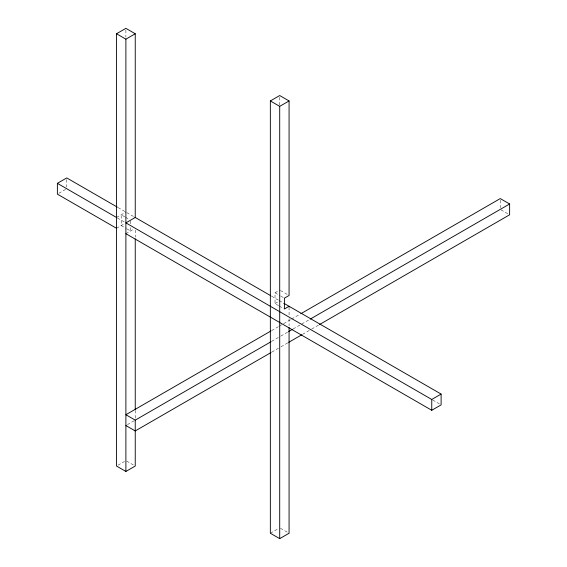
<?xml version="1.0" encoding="UTF-8"?>
<svg xmlns="http://www.w3.org/2000/svg" width="567" height="567" viewBox="0 0 567 567"><rect width="100%" height="100%" fill="white"/><g stroke="black" fill="none" stroke-linecap="round" stroke-linejoin="round"><path stroke-width="0.43" stroke-dasharray="2.83 2.13" d="M58.819 193.304L66.02 189.151M116.526 217.48L125.888 212.079M116.526 228.288L124.549 223.653M125.888 233.689L133.904 229.061M278.631 305.67L275.03 303.586L275.03 292.785L279.708 290.077M275.03 303.586L279.708 300.886M271.65 330.568L278.553 326.585M279.318 326.138L290.828 319.497M291.594 319.058L300.035 314.182M127.419 424.648L134.322 420.664M271.65 341.377L280.24 336.415M280.849 336.061L287.908 331.986M293.125 328.973L309.391 319.59M271.799 352.1L280.24 347.224M281.005 346.784L287.908 342.794M302.487 334.381L310.929 329.505M311.694 329.066L318.597 325.075M117.964 465.216L124.442 461.481M270.353 533.249L278.269 528.671M500.98 209.804L508.181 213.957M280.431 290.495L287.632 294.649M275.03 292.785L280.07 295.69M280.793 296.109L284.393 298.185M118.134 207.6L134.251 216.906M271.572 296.187L278.475 300.177M279.24 300.616L283.847 303.274M124.804 216.856L121.203 214.78L121.203 225.588L126.243 228.494M125.527 217.274L129.127 219.351M279.354 306.081L283.67 308.576M117.369 217.969L125.045 222.399M432.678 400.011L439.581 403.995M126.965 228.912L130.566 230.989L130.566 227.665M280.431 528.26L289.071 533.249M126.604 461.063L133.805 465.216M500.264 200.243L500.264 207.728M289.071 307.172L289.071 315.124M289.071 318.654L289.071 325.72M279.708 97.311L279.708 105.271M135.244 230.053L135.244 237.126M135.244 410.366L135.244 418.318M130.566 221.01L130.566 224.341M125.888 30.115L125.888 37.181M66.736 179.59L66.736 187.075"/><path stroke-width="0.85" d="M271.033 341.731L135.244 420.133L135.244 466.053L125.888 471.453L116.526 466.053L116.526 33.751L125.888 28.35L135.244 33.751L135.244 217.48L125.888 222.881L431.756 399.473L441.112 394.072L441.112 404.881L431.756 410.281L125.888 233.689M116.526 33.751L125.888 39.158L135.244 33.751M116.526 228.288L57.38 194.141L57.38 183.332L66.736 177.925L117.369 207.161M289.071 327.485L289.071 533.249L279.708 538.65L270.353 533.249L270.353 100.947L279.708 95.547L289.071 100.947L289.071 295.485L284.393 298.185L284.393 308.994L289.071 306.293M270.353 100.947L279.708 106.355L289.071 100.947M270.877 331.015L125.888 414.725L135.244 420.133M300.801 313.742L500.264 198.578L509.62 203.985L509.62 214.794L319.363 324.636M288.681 331.546L292.515 329.328M310.156 319.143L509.62 203.985M271.033 352.539L135.244 430.934L125.888 425.534M288.681 342.355L301.722 334.821M135.017 217.345L270.806 295.747M284.032 303.38L441.112 394.072M57.38 183.332L116.526 217.48M431.756 399.473L431.756 410.281M279.708 106.355L279.708 538.65M135.244 238.891L135.244 409.48M125.888 39.158L125.888 471.453"/></g></svg>
